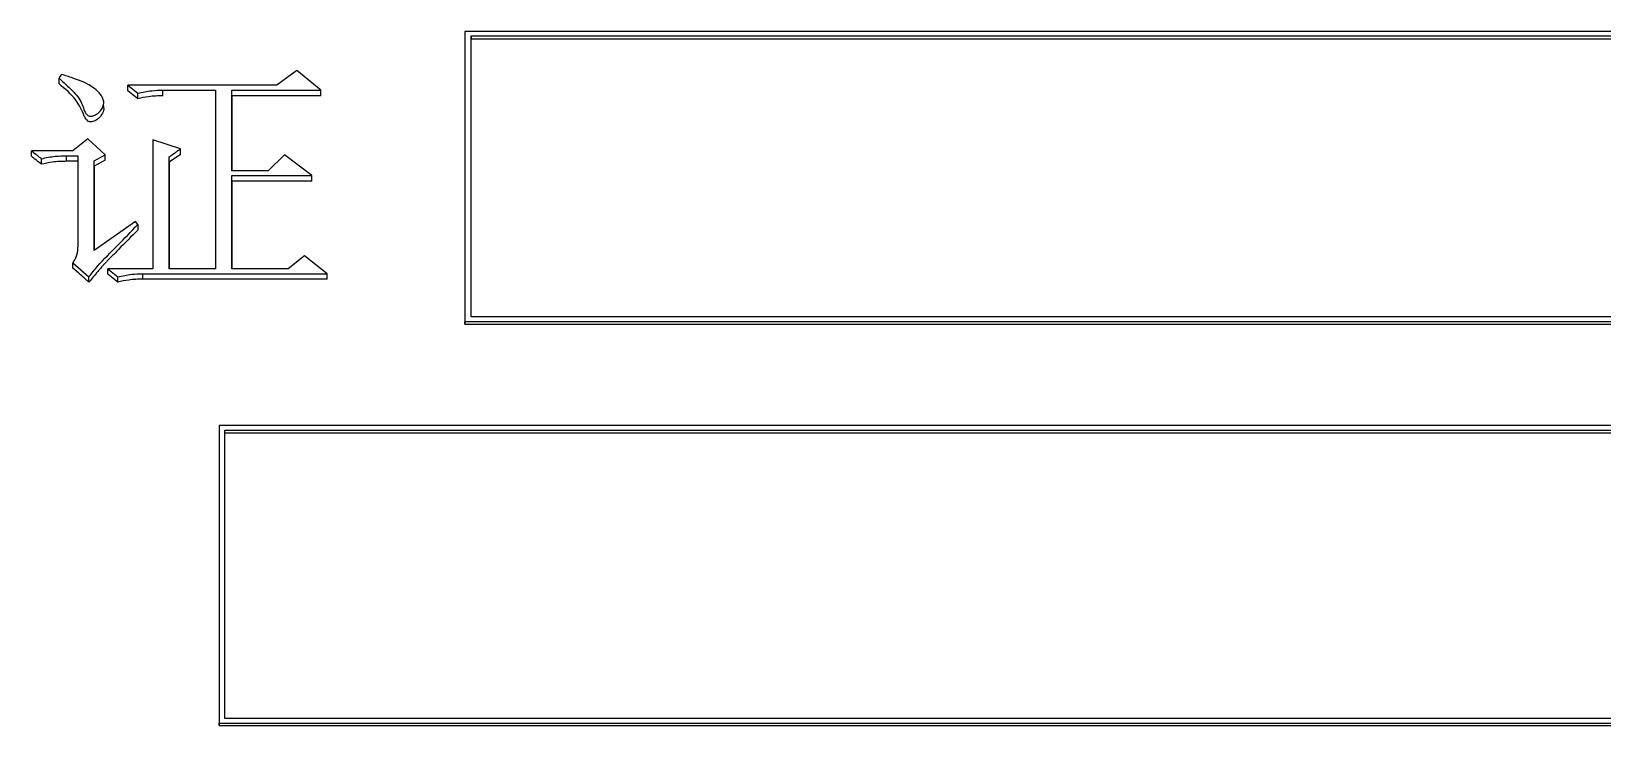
# Model space of a CAD drawing. Header units: millimetres. Extents: x 2687 to 4367, y 1046 to 2234.
# Drawn here: x 3066.66 to 3080.23, y 2007.37 to 2013.37 of the extents above; entities that cross this region are included whole.
import ezdxf

# ---------------------------------------------------------------- set-up
doc = ezdxf.new("R2010")
doc.units = ezdxf.units.MM

msp = doc.modelspace()

# ---------------------------------------------------------------- linework, layer by layer
at = {"color": 7, "linetype": 'Continuous', "lineweight": 25}
for p, q in [((3090.409, 2013.365), (3070.399, 2013.365)), ((3070.399, 2013.365), (3070.399, 2013.341)), ((3070.399, 2013.341), (3070.399, 2010.835)), ((3070.455, 2013.326), (3090.359, 2013.326)), ((3070.455, 2013.326), (3070.455, 2013.301)), ((3070.455, 2013.301), (3090.359, 2013.301)), ((3068.949, 2013.029), (3068.776, 2012.9)), ((3069.155, 2012.858), (3068.949, 2013.029)), ((3066.894, 2012.912), (3066.894, 2012.96)), ((3067.489, 2012.9), (3067.575, 2012.832)), ((3068.776, 2012.9), (3067.489, 2012.9)), ((3067.489, 2012.852), (3067.489, 2012.9)), ((3067.792, 2012.858), (3068.246, 2012.858)), ((3067.792, 2012.809), (3067.792, 2012.858)), ((3068.246, 2012.858), (3068.246, 2011.315)), ((3068.387, 2012.858), (3069.155, 2012.858)), ((3068.387, 2012.162), (3068.387, 2012.858)), ((3068.387, 2012.809), (3068.387, 2012.858)), ((3067.278, 2012.762), (3067.278, 2012.771)), ((3067.278, 2012.723), (3067.278, 2012.738)), ((3067.575, 2012.783), (3067.489, 2012.852)), ((3067.575, 2012.783), (3067.575, 2012.832)), ((3068.387, 2012.809), (3068.387, 2012.162)), ((3069.155, 2012.809), (3068.387, 2012.809)), ((3067.013, 2012.334), (3066.656, 2012.334)), ((3066.656, 2012.286), (3066.656, 2012.334)), ((3067.143, 2012.437), (3067.013, 2012.334)), ((3067.294, 2012.299), (3067.143, 2012.437)), ((3067.705, 2012.428), (3067.705, 2011.315)), ((3067.943, 2012.351), (3067.705, 2012.428)), ((3067.943, 2012.303), (3067.943, 2012.351)), ((3066.742, 2012.217), (3066.742, 2012.265)), ((3066.959, 2012.291), (3067.056, 2012.291)), ((3066.959, 2012.243), (3066.959, 2012.291)), ((3067.056, 2012.243), (3066.959, 2012.243)), ((3067.056, 2012.291), (3067.056, 2011.523)), ((3067.197, 2012.248), (3067.294, 2012.299)), ((3067.294, 2012.252), (3067.197, 2012.2)), ((3067.197, 2011.471), (3067.197, 2012.248)), ((3067.197, 2012.2), (3067.197, 2012.248)), ((3067.197, 2012.2), (3067.197, 2011.471)), ((3067.294, 2012.252), (3067.294, 2012.299)), ((3067.943, 2012.303), (3067.846, 2012.235)), ((3067.846, 2011.315), (3067.846, 2012.282)), ((3067.846, 2012.235), (3067.846, 2012.282)), ((3067.846, 2012.235), (3067.846, 2011.315)), ((3068.841, 2012.299), (3068.7, 2012.162)), ((3069.079, 2012.119), (3068.841, 2012.299)), ((3068.7, 2012.162), (3068.387, 2012.162)), ((3068.387, 2012.119), (3069.079, 2012.119)), ((3068.387, 2011.315), (3068.387, 2012.119)), ((3068.387, 2012.071), (3068.387, 2012.119)), ((3068.387, 2012.071), (3068.387, 2011.315)), ((3069.079, 2012.071), (3068.387, 2012.071)), ((3067.554, 2011.722), (3067.197, 2011.471)), ((3067.575, 2011.696), (3067.554, 2011.722)), ((3067.575, 2011.696), (3067.575, 2011.649)), ((3067.013, 2011.367), (3067.153, 2011.245)), ((3069.014, 2011.427), (3068.873, 2011.315)), ((3069.209, 2011.271), (3069.014, 2011.427)), ((3067.153, 2011.199), (3067.153, 2011.245)), ((3067.316, 2011.315), (3067.402, 2011.245)), ((3067.705, 2011.315), (3067.316, 2011.315)), ((3067.316, 2011.268), (3067.316, 2011.315)), ((3067.402, 2011.199), (3067.316, 2011.268)), ((3067.402, 2011.199), (3067.402, 2011.245)), ((3067.619, 2011.271), (3069.209, 2011.271)), ((3067.619, 2011.225), (3067.619, 2011.271)), ((3068.246, 2011.315), (3067.846, 2011.315)), ((3068.873, 2011.315), (3068.387, 2011.315)), ((3069.209, 2011.225), (3069.209, 2011.271)), ((3069.209, 2011.225), (3067.619, 2011.225)), ((3070.399, 2010.858), (3090.409, 2010.859)), ((3070.399, 2010.835), (3070.399, 2010.858)), ((3070.399, 2010.835), (3090.409, 2010.836)), ((3090.359, 2010.899), (3070.455, 2010.899)), ((3090.409, 2009.96), (3068.276, 2009.96)), ((3068.276, 2009.96), (3068.276, 2009.937)), ((3068.276, 2009.937), (3068.276, 2007.367)), ((3068.326, 2009.919), (3090.359, 2009.919)), ((3068.326, 2009.897), (3068.326, 2009.919)), ((3068.326, 2009.897), (3090.359, 2009.897)), ((3090.359, 2007.429), (3068.326, 2007.429)), ((3068.276, 2007.388), (3090.409, 2007.388)), ((3068.276, 2007.367), (3068.276, 2007.388)), ((3068.276, 2007.367), (3090.409, 2007.367))]:
    msp.add_line(p, q, dxfattribs=at)
at = {"color": 7, "linetype": 'Continuous', "lineweight": 25, "flags": 128}
for points in [[(3069.155, 2012.809), (3069.155, 2012.833), (3069.155, 2012.858)], [(3069.079, 2012.071), (3069.079, 2012.095), (3069.079, 2012.119)], [(3067.013, 2011.32), (3067.013, 2011.332), (3067.013, 2011.344), (3067.013, 2011.367)]]:
    msp.add_lwpolyline(points, dxfattribs=at)
at = {"color": 7, "linetype": 'Continuous', "lineweight": 25}
for points, knots in [([(3070.399, 2013.365), (3070.399, 2013.117), (3070.399, 2012.619), (3070.399, 2011.784), (3070.399, 2011.195), (3070.399, 2010.858)], [0, 0, 0, 0, 0.300081, 0.600162, 1, 1, 1, 1]), ([(3070.455, 2010.899), (3070.455, 2011.151), (3070.455, 2011.657), (3070.455, 2012.467), (3070.455, 2013.021), (3070.455, 2013.326)], [0, 0, 0, 0, 0.3099205, 0.6198411, 1, 1, 1, 1]), ([(3070.455, 2010.899), (3070.455, 2011.095), (3070.455, 2011.495), (3070.455, 2012.298), (3070.455, 2012.9), (3070.455, 2013.301)], [0, 0, 0, 0, 0.242928, 0.495343, 1, 1, 1, 1]), ([(3066.894, 2012.96), (3066.934, 2012.925), (3067.007, 2012.86), (3067.087, 2012.769), (3067.105, 2012.699), (3067.12, 2012.664), (3067.135, 2012.646), (3067.15, 2012.636), (3067.165, 2012.632), (3067.186, 2012.634), (3067.215, 2012.646), (3067.247, 2012.67), (3067.27, 2012.705), (3067.283, 2012.742), (3067.278, 2012.782), (3067.25, 2012.829), (3067.169, 2012.904), (3067.045, 2012.953), (3066.948, 2012.984), (3066.915, 2012.994)], [0, 0, 0, 0, 0.149443, 0.274042, 0.333076, 0.362754, 0.385188, 0.398021, 0.410985, 0.42602, 0.45239, 0.493257, 0.533496, 0.57286, 0.60517, 0.651682, 0.729284, 0.908686, 1, 1, 1, 1]), ([(3066.915, 2012.994), (3066.912, 2012.989), (3066.905, 2012.977), (3066.897, 2012.966), (3066.894, 2012.96)], [0, 0, 0, 0, 0.5, 1, 1, 1, 1]), ([(3067.278, 2012.723), (3067.279, 2012.712), (3067.283, 2012.687), (3067.266, 2012.649), (3067.238, 2012.612), (3067.204, 2012.592), (3067.177, 2012.584), (3067.159, 2012.584), (3067.142, 2012.591), (3067.125, 2012.608), (3067.095, 2012.67), (3067.044, 2012.789), (3066.947, 2012.868), (3066.894, 2012.912)], [0, 0, 0, 0, 0.052453, 0.123771, 0.19881, 0.271367, 0.297266, 0.323434, 0.346422, 0.375988, 0.432132, 0.683487, 1, 1, 1, 1]), ([(3067.575, 2012.832), (3067.615, 2012.84), (3067.686, 2012.856), (3067.759, 2012.857), (3067.792, 2012.858)], [0, 0, 0, 0, 0.558835, 1, 1, 1, 1]), ([(3067.792, 2012.809), (3067.751, 2012.808), (3067.677, 2012.806), (3067.606, 2012.79), (3067.575, 2012.783)], [0, 0, 0, 0, 0.561085, 1, 1, 1, 1]), ([(3066.656, 2012.334), (3066.668, 2012.324), (3066.689, 2012.308), (3066.718, 2012.285), (3066.734, 2012.272), (3066.742, 2012.265)], [0, 0, 0, 0, 0.42835, 0.71417, 1, 1, 1, 1]), ([(3067.846, 2012.282), (3067.859, 2012.291), (3067.881, 2012.307), (3067.914, 2012.33), (3067.933, 2012.344), (3067.943, 2012.351)], [0, 0, 0, 0, 0.400149, 0.700074, 1, 1, 1, 1]), ([(3066.742, 2012.217), (3066.73, 2012.227), (3066.709, 2012.244), (3066.68, 2012.267), (3066.664, 2012.28), (3066.656, 2012.286)], [0, 0, 0, 0, 0.432889, 0.716443, 1, 1, 1, 1]), ([(3066.742, 2012.265), (3066.782, 2012.274), (3066.853, 2012.289), (3066.926, 2012.29), (3066.959, 2012.291)], [0, 0, 0, 0, 0.5588391, 1, 1, 1, 1]), ([(3066.959, 2012.243), (3066.918, 2012.242), (3066.844, 2012.24), (3066.773, 2012.224), (3066.742, 2012.217)], [0, 0, 0, 0, 0.561089, 1, 1, 1, 1]), ([(3067.153, 2011.245), (3067.177, 2011.276), (3067.253, 2011.371), (3067.401, 2011.516), (3067.517, 2011.636), (3067.575, 2011.696)], [0, 0, 0, 0, 0.190523, 0.595111, 1, 1, 1, 1]), ([(3067.575, 2011.649), (3067.52, 2011.593), (3067.441, 2011.515), (3067.353, 2011.425), (3067.317, 2011.388), (3067.3, 2011.37), (3067.292, 2011.362), (3067.281, 2011.35), (3067.27, 2011.339), (3067.252, 2011.318), (3067.212, 2011.273), (3067.178, 2011.23), (3067.153, 2011.199)], [0, 0, 0, 0, 0.381229, 0.535671, 0.612893, 0.632198, 0.651503, 0.670808, 0.709419, 0.728724, 0.805952, 1, 1, 1, 1]), ([(3067.056, 2011.523), (3067.055, 2011.504), (3067.055, 2011.474), (3067.046, 2011.432), (3067.034, 2011.398), (3067.02, 2011.377), (3067.013, 2011.367)], [0, 0, 0, 0, 0.337489, 0.556536, 0.776867, 1, 1, 1, 1]), ([(3067.153, 2011.199), (3067.141, 2011.209), (3067.117, 2011.23), (3067.07, 2011.271), (3067.036, 2011.301), (3067.013, 2011.32)], [0, 0, 0, 0, 0.257321, 0.514642, 1, 1, 1, 1]), ([(3067.402, 2011.245), (3067.442, 2011.254), (3067.513, 2011.269), (3067.586, 2011.271), (3067.619, 2011.271)], [0, 0, 0, 0, 0.558835, 1, 1, 1, 1]), ([(3067.619, 2011.225), (3067.577, 2011.224), (3067.504, 2011.222), (3067.433, 2011.206), (3067.402, 2011.199)], [0, 0, 0, 0, 0.5610854, 1, 1, 1, 1]), ([(3068.276, 2009.96), (3068.276, 2009.704), (3068.276, 2009.194), (3068.276, 2008.337), (3068.276, 2007.733), (3068.276, 2007.388)], [0, 0, 0, 0, 0.3000809, 0.6001618, 1, 1, 1, 1]), ([(3068.326, 2007.429), (3068.326, 2007.688), (3068.326, 2008.206), (3068.326, 2009.037), (3068.326, 2009.606), (3068.326, 2009.919)], [0, 0, 0, 0, 0.3099206, 0.6198411, 1, 1, 1, 1]), ([(3068.326, 2007.429), (3068.326, 2007.631), (3068.326, 2008.042), (3068.326, 2008.867), (3068.326, 2009.485), (3068.326, 2009.897)], [0, 0, 0, 0, 0.2437907, 0.495918, 1, 1, 1, 1])]:
    msp.add_open_spline(points, degree=3, knots=knots, dxfattribs=at)

doc.saveas('drawing.dxf')
